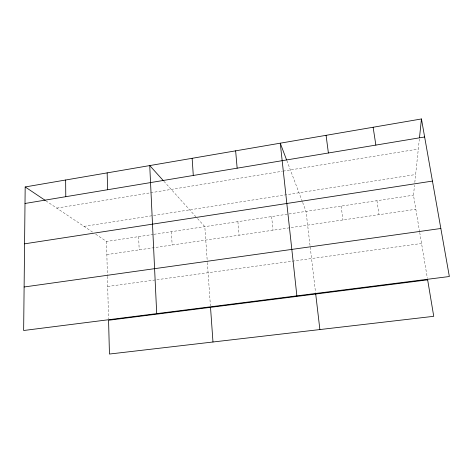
<?xml version="1.0" encoding="UTF-8"?>
<svg xmlns="http://www.w3.org/2000/svg" width="473" height="473" viewBox="0 0 473 473"><rect width="100%" height="100%" fill="white"/><g stroke="black" fill="none" stroke-linecap="round" stroke-linejoin="round"><path stroke-width="0.35" stroke-dasharray="2.37 1.77" d="M419.61 231.829L413.485 195.195L414.519 185.292M414.815 182.418L419.35 139.05M56.754 208.108L282.393 171.25M283.114 171.131L418.303 149.048M84.017 226.378L415.643 174.519M95.7 234.206L106.52 241.461L153.205 234.425M153.932 234.312L413.485 195.195M106.863 254.592L415.838 209.267M107.69 286.467L421.561 243.477M45.905 200.836L92.779 232.249M163.918 181.295L196.567 217.491M197.548 218.579L204.821 226.644L207.31 261.841M286.833 160.566L302.413 201.805M302.655 202.456L306.031 211.39L315.544 292.58M419.734 232.556L427.397 278.396M376.934 200.7L379.033 214.665M341.128 206.098L342.978 219.957M271.626 216.575L273.01 230.221M237.901 221.66L239.06 235.199M207.357 262.562L210.42 305.877M171.409 231.681L172.148 245.014M138.642 236.618L139.18 249.85M106.52 241.461L107.406 275.599M107.43 276.327L108.536 318.796"/><path stroke-width="0.71" d="M25.181 186.947L23.65 330.503L449.35 276.516L421.449 118.96L25.181 186.947L45.302 200.428M419.498 137.619L421.449 118.96M25.004 203.479L424.636 136.975M24.572 243.832L432.452 181.082M24.117 286.987L440.842 228.489M163.433 180.757L149.74 165.574L156.711 313.629M286.579 159.898L280.264 143.183L296.878 295.856M373.126 127.249L375.864 145.093M326.08 135.319L328.392 152.992M315.716 294.029L319.878 329.563M235.637 150.84L237.15 168.175M210.526 307.349L212.974 341.997M192.139 158.301L193.291 175.477M107.158 172.881L107.619 189.732M65.652 180L65.782 196.691M427.645 279.85L108.571 320.262L109.452 354.041L433.741 316.313L427.645 279.85"/></g></svg>
